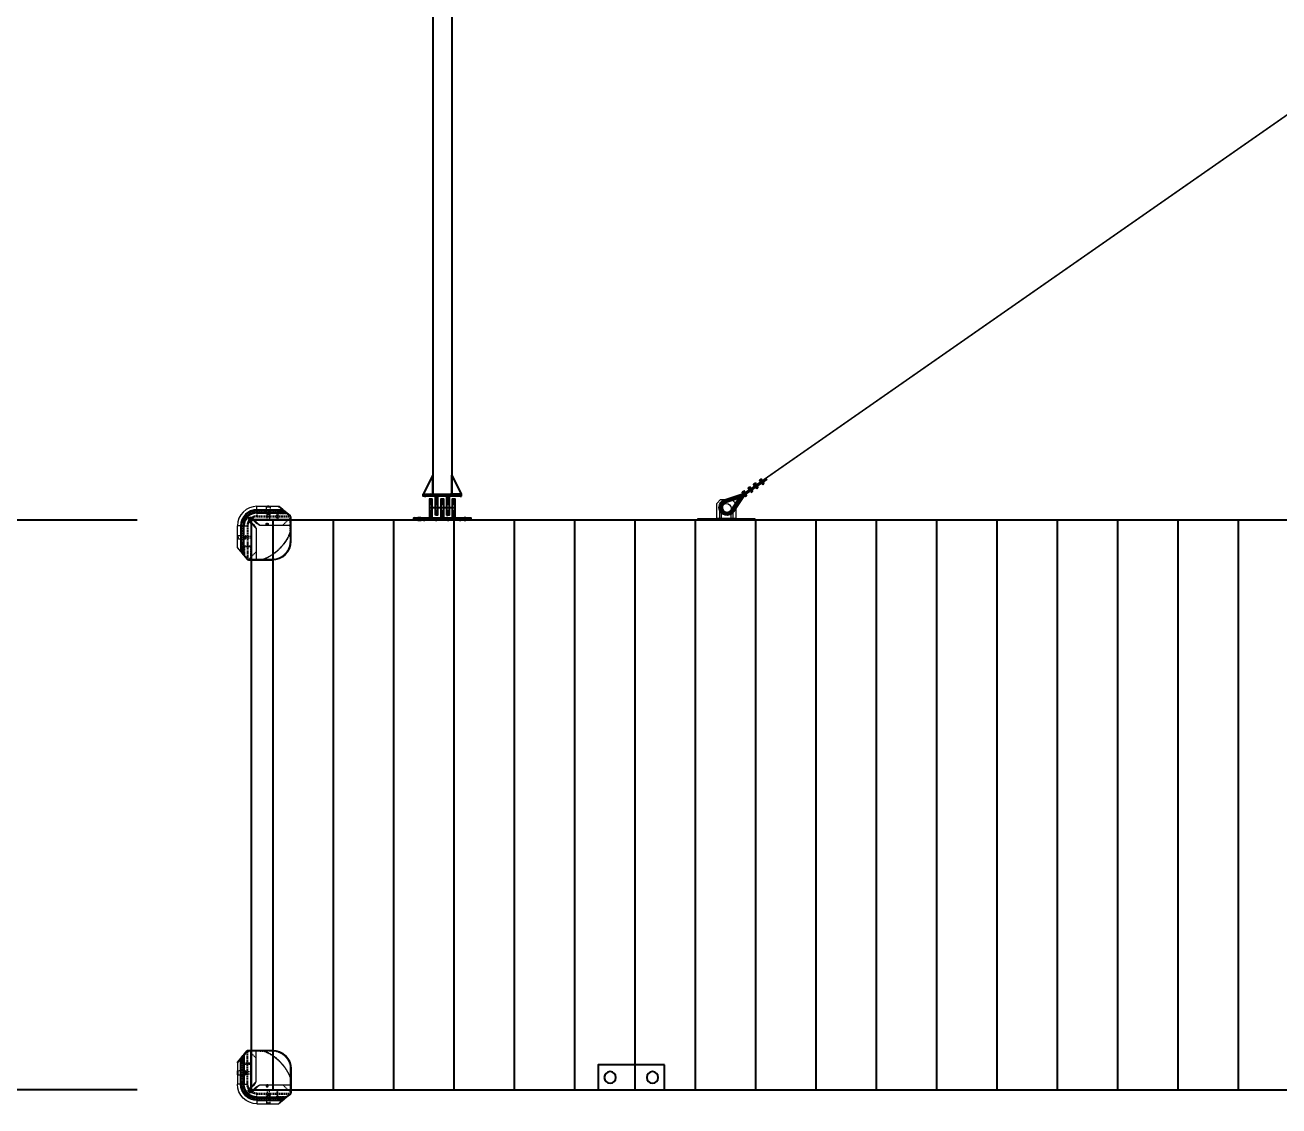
# Model space of a CAD drawing. Header units: millimetres. Extents: x 4 to 2106212, y -117026 to 198097.
# Drawn here: x 752254 to 758853, y 114038 to 119730 of the extents above; entities that cross this region are included whole.
import ezdxf

# ---------------------------------------------------------------- set-up
doc = ezdxf.new("R2010")
doc.units = ezdxf.units.MM
doc.linetypes.add('CENTER', pattern=[0.6, 0.375, -0.075, 0.075, -0.075])
doc.linetypes.add('HIDDEN', pattern=[9.525, 6.35, -3.175])
for name, color, linetype in [('0 @ 1', 7, 'Continuous'), ('5t系缆柱', 150, 'Continuous'), ('HR-dimension', 9, 'Continuous'), ('HR-pontoon', 161, 'Continuous'), ('护角', 30, 'Continuous'), ('浮桥', 13, 'Continuous'), ('粗实线', 7, 'Continuous')]:
    doc.layers.add(name, color=color, linetype=linetype)
doc.layers.add('扣板', color=7, linetype='Continuous', lineweight=9)
doc.styles.add('hztxt', font='ros1.shx', dxfattribs={"width": 0.8, "bigfont": 'hztxt.shx'})
doc.dimstyles.new('DIM-400', dxfattribs={"dimscale": 400, "dimtxt": 3, "dimasz": 1, "dimexe": 1.5, "dimexo": 1.5, "dimgap": 0.5, "dimtad": 1, "dimdec": 0, "dimzin": 0, "dimdsep": 46, "dimtxsty": 'hztxt', "dimblk": 'OBLIQUE', "dimcen": 0, "dimdle": 1.5, "dimclrd": 9, "dimclre": 9, "dimclrt": 6, "dimadec": 0, "dimazin": 0, "dimtfac": 1, "dimtdec": 0, "dimtix": 1, "dimtofl": 0, "dimtmove": 2, "dimatfit": 0, "dimfxl": 5, "dimtolj": 1, "dimtzin": 0, "dimarcsym": 0})
pattern_1 = [(225, (43212.285, 45564.743), (4.49012806, -4.49012806), []), (225, (43207.795, 45564.743), (4.49012806, -4.49012806), [7.9375, -1.5875, 0, -1.5875])]
pattern_2 = [(225, (-344287.005, -129412.7357), (4.49012806, -4.49012806), []), (225, (-344291.495, -129412.7357), (4.49012806, -4.49012806), [7.9375, -1.5875, 0, -1.5875])]

# ---------------------------------------------------------------- blocks, each defined once
blk = doc.blocks.new('_Oblique')
at = {"color": 0, "linetype": 'ByBlock', "lineweight": -2}
blk.add_line((-0.5, -0.5), (0.5, 0.5), dxfattribs=at)
blk = doc.blocks.new('*D27')
at = {"color": 9, "lineweight": -2, "transparency": 16777216}
for p, q in [((750724.6, 117722.6), (750724.6, 113522.6)), ((752844.1, 117122.6), (750124.6, 117122.6)), ((752844.1, 114122.6), (750124.6, 114122.6))]:
    blk.add_line(p, q, dxfattribs=at)
at = {"layer": 'Defpoints', "color": 0, "transparency": 16777216}
for p in [(753444.1, 117122.6), (750724.6, 114122.6), (753444.1, 114122.6)]:
    blk.add_point(p, dxfattribs=at)
at = {"color": 9, "lineweight": -2, "transparency": 16777216, "xscale": 400, "yscale": 400, "zscale": 400}
for p, rotation in [((750724.6, 117122.6), 90), ((750724.6, 114122.6), 270)]:
    blk.add_blockref('_Oblique', p, dxfattribs=dict(at, rotation=rotation))
at = {"color": 6, "transparency": 16777216, "insert": (749924.6, 115622.6), "char_height": 1200, "attachment_point": 5, "rotation": 90, "style": 'hztxt'}
blk.add_mtext('\\A1;3000', dxfattribs=at)
blk = doc.blocks.new('A$C140A6103')
at = {"color": 252}
blk.add_lwpolyline([(0.7, 0.7), (-0.7, -0.7)], dxfattribs=at)
blk.add_circle((0, 0), 1, dxfattribs=at)
blk.add_arc((30, 30), 42.4, 223.64949, 226.35051, dxfattribs=at)
at = {"layer": '护角', "linetype": 'HIDDEN', "lineweight": 0}
for p, q in [((-22.2, 202.3), (-45.1, 174.2)), ((-20.5, 203.7), (-35, 186)), ((-21.9, 202.4), (-22.2, 202.3)), ((-22.2, 30), (-22.2, 202.3)), ((-19.8, 208.7), (-17.5, 204.2)), ((-17.5, 30), (-17.5, 204.2)), ((-14.3, 210), (-14.3, 205)), ((-12.5, 205), (-14.3, 205)), ((-2.2, 207), (-13.5, 207)), ((-12.5, 210), (-12.5, 205)), ((65.2, 204.6), (-12.5, 205)), ((-12.5, 205), (25.2, 167.3)), ((-2.2, 140), (-2.2, 207)), ((0, 207), (-2.2, 207)), ((-2.2, 207), (0, 207)), ((-50.9, 169.5), (-73.1, 143.1)), ((-45.1, 174.2), (-50.9, 169.5)), ((-50.9, 30), (-50.9, 169.5)), ((-46.1, 169.6), (-47, 168.5)), ((-47, 140), (-47, 168.5)), ((-46.1, 140), (-47, 140)), ((-35, 186), (-46.1, 169.6)), ((-46.1, 169.6), (-35, 186)), ((-46.1, 140), (-46.1, 169.6)), ((-46.1, 140), (-35, 140)), ((-35, 140), (-46.1, 140)), ((-45.1, 30), (-45.1, 174.2)), ((-41.1, 135), (-42, 135)), ((-33.7, 135), (-41.1, 135)), ((-35, 140), (-35, 186)), ((-35, 140), (-2.2, 140)), ((-3, 135), (-33.7, 135)), ((0, 140), (-2.2, 140)), ((-2.2, 140), (0, 140)), ((-70.9, 80), (-71.1, 80.3)), ((-70.8, 80.1), (-70.9, 80)), ((-70.8, 100), (-31, 100)), ((-31, 80), (-70.8, 80)), ((-31, 100), (-31, 80)), ((-30, 99), (-30, 81)), ((-29, 95.5), (-29, 84.5)), ((-29, 95.5), (-1, 95.5)), ((-1, 84.5), (-29, 84.5)), ((-1, 95.5), (-1, 84.5)), ((19.1, 81.8), (18.8, 81.6)), ((19, 81.8), (18.8, 81.6)), ((19.8, 80.6), (18.8, 81.6)), ((19.3, 82), (19, 81.8)), ((19.1, 81.8), (19.3, 82)), ((19.1, 81.8), (20, 80.8)), ((19.3, 82), (20.2, 81)), ((19.7, 81.6), (19.4, 81.9)), ((19.9, 81.8), (19.6, 82.1)), ((19.7, 81.6), (19.9, 81.8)), ((19.8, 80.6), (20, 80.8)), ((20.2, 81), (20, 80.8)), ((20.2, 81), (23.8, 84.6)), ((20.4, 80.8), (20.2, 81)), ((21.3, 82.8), (20.3, 81.8)), ((20.5, 81.6), (20.3, 81.8)), ((20.4, 84.3), (20.5, 84.6)), ((20.4, 80.8), (24, 84.4)), ((20.6, 80.6), (20.4, 80.8)), ((20.5, 84.6), (20.6, 84.9)), ((21.5, 82.6), (20.5, 81.6)), ((20.6, 84.9), (21.2, 86.8)), ((20.9, 84.8), (20.6, 84.9)), ((24.2, 84.2), (20.6, 80.6)), ((20.8, 83.6), (21.3, 83.2)), ((21.5, 86.7), (20.9, 84.8)), ((21.1, 84.7), (20.9, 84.8)), ((21, 83.9), (21.5, 83.4)), ((21.8, 86.6), (21.1, 84.7)), ((21.1, 84.3), (21.9, 86.5)), ((21.1, 84.3), (21.4, 84.2)), ((21.5, 86.7), (21.2, 86.8)), ((21.5, 83.9), (21.3, 83.7)), ((21.5, 83.4), (21.3, 83.7)), ((21.3, 83.2), (21.5, 83.4)), ((21.5, 82.6), (21.3, 82.8)), ((21.4, 84.2), (22.2, 86.4)), ((21.4, 84.2), (21.7, 84.1)), ((21.8, 86.6), (21.5, 86.7)), ((21.7, 84.1), (21.5, 83.9)), ((21.7, 83.6), (21.5, 83.9)), ((21.7, 83.6), (21.5, 83.4)), ((22.4, 86.3), (21.7, 84.1)), ((21.7, 84.1), (21.9, 83.9)), ((21.9, 83.9), (21.7, 83.6)), ((21.8, 86.6), (22, 86.8)), ((21.9, 86.5), (21.8, 86.6)), ((21.9, 86.5), (22.1, 86.7)), ((21.9, 86.5), (22.2, 86.4)), ((21.9, 83.9), (23.2, 85.2)), ((21.9, 83.9), (22.2, 83.6)), ((22, 86.8), (22.2, 87)), ((22.1, 86.7), (22, 86.8)), ((22.1, 86.7), (22.3, 86.9)), ((22.2, 87), (22.3, 86.9)), ((22.2, 86.4), (22.4, 86.3)), ((23.5, 84.9), (22.2, 83.6)), ((22.2, 83.6), (22.4, 83.4)), ((23.7, 84.7), (22.4, 83.4)), ((23.2, 85.2), (23.5, 84.9)), ((23.5, 84.9), (23.7, 84.7)), ((23.9, 84.9), (23.7, 84.7)), ((23.8, 84.6), (23.7, 84.7)), ((24, 84.8), (23.8, 84.6)), ((24, 84.4), (23.8, 84.6)), ((24.1, 85.2), (23.9, 84.9)), ((24, 84.8), (23.9, 84.9)), ((24.2, 85), (24, 84.8)), ((24.2, 84.2), (24, 84.4)), ((24.1, 85.2), (24.2, 85)), ((-50.9, 30), (-45.1, 30)), ((-45.1, 30), (-22.2, 30)), ((-22.2, 30), (-17.5, 30)), ((140, -2.2), (140, 0)), ((140, -2.2), (140, 0)), ((167.3, 25.2), (205, -12.5)), ((205, -12.5), (204.6, 65.2)), ((207, -2.2), (207, 0)), ((207, 0), (207, -2.2)), ((30, -22.2), (30, -17.5)), ((30, -17.5), (204.2, -17.5)), ((30, -45.1), (30, -22.2)), ((30, -22.2), (202.3, -22.2)), ((30, -50.9), (30, -45.1)), ((30, -45.1), (174.2, -45.1)), ((30, -50.9), (169.5, -50.9)), ((100, -31), (80, -31)), ((80, -70.8), (80, -31)), ((81, -30), (99, -30)), ((84.5, -29), (84.5, -1)), ((84.5, -1), (95.5, -1)), ((95.5, -29), (84.5, -29)), ((95.5, -1), (95.5, -29)), ((100, -31), (100, -70.8)), ((135, -33.7), (135, -3)), ((135, -41.1), (135, -33.7)), ((135, -42), (135, -41.1)), ((207, -2.2), (140, -2.2)), ((140, -2.2), (140, -35)), ((140, -35), (140, -46.1)), ((140, -35), (186, -35)), ((140, -46.1), (140, -35)), ((140, -46.1), (140, -47)), ((140, -46.1), (169.6, -46.1)), ((168.5, -47), (140, -47)), ((143.1, -73.1), (169.5, -50.9)), ((169.6, -46.1), (168.5, -47)), ((169.5, -50.9), (174.2, -45.1)), ((169.6, -46.1), (186, -35)), ((186, -35), (169.6, -46.1)), ((174.2, -45.1), (202.3, -22.2)), ((186, -35), (203.7, -20.5)), ((202.3, -22.2), (202.4, -21.9)), ((204.2, -17.5), (208.7, -19.8)), ((205, -12.5), (210, -12.5)), ((205, -14.3), (205, -12.5)), ((205, -14.3), (210, -14.3)), ((207, -13.5), (207, -2.2))]:
    blk.add_line(p, q, dxfattribs=at)
at = {"layer": '护角', "linetype": 'Continuous', "lineweight": 15}
for p, q in [((-23.6, 205.6), (-38.9, 186.9)), ((-36.5, 185), (-21.3, 203.7)), ((-21.3, 203.7), (-23.6, 205.6)), ((-14.3, 207), (-14.3, 210)), ((-3, 210), (-14.3, 210)), ((-14.3, 207), (-3, 207)), ((-3, 207), (-3, 210)), ((26, 210), (-3, 210)), ((-3, 207), (-3, 15.4)), ((-3, 207), (0, 207)), ((0, 15.4), (0, 207)), ((0, 207), (26, 207)), ((26, 210), (26, 207)), ((110, 210), (26, 210)), ((26, 44.4), (26, 207)), ((26, 207), (110, 207)), ((110, 210), (110, 207)), ((-73.1, 143.1), (-55.9, 163.6)), ((-73.1, 30), (-73.1, 143.1)), ((-55.3, 166.7), (-72, 146.3)), ((-55.9, 163.6), (-52.8, 166.1)), ((-55.9, 30), (-55.9, 163.6)), ((-53.3, 169.2), (-55.3, 166.7)), ((-43.7, 181), (-53.3, 169.2)), ((-52.8, 166.1), (-43.2, 177.8)), ((-52.8, 30), (-52.8, 166.1)), ((-38.9, 186.9), (-43.7, 181)), ((-43.2, 177.8), (-40, 183.7)), ((-43.2, 30), (-43.2, 177.8)), ((-37, 183.7), (-40, 183.7)), ((-40, 183.7), (-40, 30)), ((-36.5, 185), (-38.9, 186.9)), ((-37, 30), (-37, 183.7)), ((-72.2, 79.6), (-71.9, 79)), ((207, 110), (207, 26)), ((210, 110), (207, 110)), ((210, 26), (210, 110)), ((-55.9, 30), (-73.1, 30)), ((-52.8, 30), (-55.9, 30)), ((-43.2, 30), (-52.8, 30)), ((-40, 30), (-43.2, 30)), ((-37, 30), (-40, 30)), ((-3, 15.4), (-12, 6.4)), ((-12, 6.4), (-9.9, 4.2)), ((-9.9, 4.2), (-0.9, 13.3)), ((-9.9, 4.2), (-7.8, 2.1)), ((-7.8, 2.1), (12.6, 22.5)), ((-3, 15.4), (-0.9, 13.3)), ((0, 15.4), (-3, 15.4)), ((-0.9, 13.3), (10.5, 24.6)), ((26, 44.4), (0, 15.4)), ((22.5, 12.6), (2.1, -7.8)), ((10.5, 24.6), (12.6, 22.5)), ((24.6, 10.5), (13.3, -0.9)), ((15.4, 0), (44.4, 26)), ((15.4, -3), (15.4, 0)), ((207, 0), (15.4, 0)), ((24.6, 10.5), (22.5, 12.6)), ((44.4, 26), (207, 26)), ((210, 26), (207, 26)), ((207, 26), (207, 0)), ((207, 0), (207, -3)), ((210, -3), (210, 26)), ((4.2, -9.9), (2.1, -7.8)), ((13.3, -0.9), (4.2, -9.9)), ((6.4, -12), (4.2, -9.9)), ((6.4, -12), (15.4, -3)), ((15.4, -3), (13.3, -0.9)), ((15.4, -3), (207, -3)), ((183.7, -37), (30, -37)), ((30, -37), (30, -40)), ((30, -40), (183.7, -40)), ((30, -40), (30, -43.2)), ((30, -43.2), (177.8, -43.2)), ((30, -43.2), (30, -52.8)), ((30, -52.8), (166.1, -52.8)), ((30, -52.8), (30, -55.9)), ((30, -55.9), (163.6, -55.9)), ((30, -55.9), (30, -73.1)), ((163.6, -55.9), (143.1, -73.1)), ((146.3, -72), (166.7, -55.3)), ((166.1, -52.8), (163.6, -55.9)), ((177.8, -43.2), (166.1, -52.8)), ((166.7, -55.3), (169.2, -53.3)), ((169.2, -53.3), (181, -43.7)), ((183.7, -40), (177.8, -43.2)), ((181, -43.7), (186.9, -38.9)), ((183.7, -37), (183.7, -40)), ((203.7, -21.3), (185, -36.5)), ((185, -36.5), (186.9, -38.9)), ((186.9, -38.9), (205.6, -23.6)), ((203.7, -21.3), (205.6, -23.6)), ((207, -3), (207, -14.3)), ((207, -3), (210, -3)), ((207, -14.3), (210, -14.3)), ((210, -14.3), (210, -3)), ((143.1, -73.1), (30, -73.1))]:
    blk.add_line(p, q, dxfattribs=at)
at = {"layer": '护角', "linetype": 'HIDDEN', "lineweight": 0, "flags": 128}
for points in [[(-23.7, 205.4), (-23.8, 205.2), (-23.9, 204.9), (-23.8, 204.6), (-23.6, 204.2), (-23.4, 203.7), (-23.1, 203.3), (-22.7, 202.8), (-22.2, 202.3)], [(-23.6, 205.6), (-23.7, 205.4), (-23.7, 205.1), (-23.6, 204.7), (-23.4, 204.4), (-23.2, 203.9), (-22.8, 203.4), (-22.4, 202.9), (-21.9, 202.4)], [(-46.7, 177.3), (-46.8, 177.1), (-46.8, 176.8), (-46.7, 176.5), (-46.6, 176.1), (-46.3, 175.6), (-46, 175.2), (-45.6, 174.7), (-45.1, 174.2)], [(-35, 140), (-34.9, 139), (-34.9, 138.1), (-34.7, 137.2), (-34.6, 136.5), (-34.4, 135.8), (-34.2, 135.4), (-33.9, 135.1), (-33.7, 135)], [(-35, 140), (-34.9, 139), (-34.9, 138.1), (-34.7, 137.2), (-34.6, 136.5), (-34.4, 135.8), (-34.2, 135.4), (-33.9, 135.1), (-33.7, 135)], [(135, -33.7), (135.1, -33.9), (135.4, -34.2), (135.8, -34.4), (136.5, -34.6), (137.2, -34.7), (138.1, -34.9), (139, -34.9), (140, -35)], [(135, -33.7), (135.1, -33.9), (135.4, -34.2), (135.8, -34.4), (136.5, -34.6), (137.2, -34.7), (138.1, -34.9), (139, -34.9), (140, -35)], [(174.2, -45.1), (174.7, -45.6), (175.2, -46), (175.6, -46.3), (176.1, -46.6), (176.5, -46.7), (176.8, -46.8), (177.1, -46.8), (177.3, -46.7)], [(202.3, -22.2), (202.8, -22.7), (203.3, -23.1), (203.7, -23.4), (204.2, -23.6), (204.6, -23.8), (204.9, -23.9), (205.2, -23.8), (205.4, -23.7)], [(202.4, -21.9), (202.9, -22.4), (203.4, -22.8), (203.9, -23.2), (204.4, -23.4), (204.7, -23.6), (205.1, -23.7), (205.4, -23.7), (205.6, -23.6)]]:
    blk.add_lwpolyline(points, dxfattribs=at)
at = {"layer": '护角', "linetype": 'HIDDEN', "lineweight": 0}
for radius in [5.45, 5.15, 4.85, 4.51, 4.21, 3.91]:
    blk.add_circle((21, 83.8), radius, dxfattribs=at)
at = {"layer": '护角', "linetype": 'Continuous', "lineweight": 15}
for centre, radius, start, end in [((-14.3, 198), 12, 90, 140.79345), ((-14.3, 198), 9, 90, 140.79345), ((-3, 207), 3, 0, 90), ((110, 110), 100, 0, 90), ((110, 110), 97, 0, 90), ((-68.1, 143.1), 5, 140.79345, 179.41517), ((-52.5, 164.6), 3.51, 142.87496, 197.33356), ((-50.7, 168), 2.82, 153.88427, 223.03824), ((-41.1, 179.8), 2.82, 153.88427, 223.03824), ((-35, 183.7), 5, 140.79345, 180), ((-35, 183.7), 2, 140.79345, 180), ((30, 30), 103.1, 180, 270), ((30, 30), 85.9, 180, 270), ((30, 30), 82.8, 180, 270), ((30, 30), 73.2, 180, 270), ((30, 30), 70, 180, 270), ((30, 30), 67, 180, 270), ((-2.8, -2.8), 13, 135, 315), ((-2.8, -2.8), 10, 135, 315), ((-2.8, -2.8), 7, 135, 315), ((-3, 15.4), 3, 315, 0), ((15.4, -3), 3, 90, 135), ((207, -3), 3, 0, 90), ((164.6, -52.5), 3.51, 252.66644, 307.12504), ((168, -50.7), 2.82, 226.96176, 296.11573), ((179.8, -41.1), 2.82, 226.96176, 296.11573), ((183.7, -35), 2, 270, 309.20655), ((183.7, -35), 5, 270, 309.20655), ((198, -14.3), 9, 309.20655, 0), ((198, -14.3), 12, 309.20655, 0), ((143.1, -68.1), 5, 271.21878, 309.20655)]:
    blk.add_arc(centre, radius, start, end, dxfattribs=at)
at = {"layer": '护角', "linetype": 'HIDDEN', "lineweight": 0}
for centre, radius, start, end in [((-25.1, 199.7), 6.12, 41.28206, 75.82511), ((-13.5, 198), 9, 90, 140.79345), ((-14.3, 198), 7, 90, 117.23878), ((-17, 207.7), 3.55, 348.63095, 40.39069), ((-5.7, 207.7), 3.55, 348.63095, 40.39069), ((84.9, 206), 19.7, 168.42088, 184.05926), ((178.6, 162.3), 121.1, 158.99209, 159.52145), ((-47.9, 206.7), 113.5, 359.50522, 1.67924), ((88.5, 206.6), 21.8, 357.39544, 8.84892), ((-50, 168.5), 3, 2.90885, 140.79345), ((-49.1, 169.6), 3, 0.21036, 140.54619), ((-47.8, 170.7), 3.28, 143.98184, 202.11928), ((-42, 140), 5, 180, 270), ((-41.1, 140), 5, 179.94824, 269.94815), ((-39.6, 181.9), 6.12, 41.28206, 75.82511), ((-3, 132), 3, 0, 90), ((-31, 99), 1, 0, 90), ((-31, 81), 1, 270, 0), ((-29, 96.5), 1, 180, 270), ((-29, 83.5), 1, 90, 180), ((-1, 96.5), 1, 270, 0), ((-1, 83.5), 1, 0, 90), ((19.3, 82), 0.6, 221.12771, 225), ((19.3, 82), 0.3, 221.12771, 225), ((20.1, 82), 0.6, 225, 315), ((20.2, 81), 0.6, 225, 315), ((20.1, 82), 0.3, 225, 315), ((20.2, 81), 0.3, 225, 315), ((20.6, 84.9), 0.6, 250.12496, 341.2356), ((20.6, 84.9), 0.3, 250.12496, 341.2356), ((21.7, 84.1), 0.6, 160.92801, 225), ((21.8, 86.6), 0.6, 45, 161.2356), ((21.1, 83), 0.3, 315, 45), ((21.7, 84.1), 0.3, 160.92801, 225), ((21.8, 86.6), 0.3, 45, 161.2356), ((21.9, 83.9), 0.6, 225, 315), ((21.1, 83), 0.6, 315, 45), ((21.9, 83.9), 0.3, 225, 315), ((21.9, 86.5), 0.3, 340.92801, 45), ((21.9, 86.5), 0.6, 340.92801, 45), ((23.7, 84.7), 0.6, 45, 135), ((23.7, 84.7), 0.3, 45, 135), ((23.8, 84.6), 0.3, 315, 45), ((23.8, 84.6), 0.6, 315, 45), ((206.6, 88.5), 21.8, 81.15108, 92.60456), ((30, 30), 80.9, 180, 270), ((30, 30), 75.1, 180, 270), ((30, 30), 52.2, 180, 270), ((30, 30), 47.5, 180, 270), ((83.5, -1), 1, 0, 90), ((96.5, -1), 1, 90, 180), ((132, -3), 3, 0, 90), ((206, 84.9), 19.7, 265.94074, 281.57912), ((162.3, 178.6), 121.1, 290.47855, 291.00791), ((206.7, -47.9), 113.5, 88.32076, 90.49478), ((81, -31), 1, 90, 180), ((83.5, -29), 1, 270, 0), ((96.5, -29), 1, 180, 270), ((99, -31), 1, 0, 90), ((140, -41.1), 5, 180.05185, 270.05176), ((140, -42), 5, 180, 270), ((168.5, -50), 3, 309.20655, 87.20531), ((170.7, -47.8), 3.28, 247.88072, 306.01816), ((169.6, -49.1), 3, 309.45381, 89.78964), ((181.9, -39.6), 6.12, 14.17489, 48.71794), ((198, -13.5), 9, 309.20655, 0), ((199.7, -25.1), 6.12, 14.17489, 48.71794), ((198, -14.3), 7, 332.76122, 0), ((207.7, -5.7), 3.55, 49.60931, 101.36905), ((207.7, -17), 3.55, 49.60931, 101.36905)]:
    blk.add_arc(centre, radius, start, end, dxfattribs=at)
at = {"layer": '护角', "linetype": 'HIDDEN', "lineweight": 0, "extrusion": (0, 0, -1)}
for centre, major_axis, start_param, end_param in [((-3, 140), (0, 5), 1.570796, 3.141593), ((-3, 140), (0, 5), 1.570796, 3.141593), ((140, -3), (-5, 0), 0, 1.570796), ((140, -3), (-5, 0), 0, 1.570796)]:
    blk.add_ellipse(centre, major_axis=major_axis, ratio=0.155291, start_param=start_param, end_param=end_param, dxfattribs=at)
at = {"layer": '护角', "linetype": 'HIDDEN', "lineweight": 0}
for points, knots in [([(-17.5, 204.2), (-18.3, 204), (-19.1, 203.8), (-20.2, 203.3), (-20.6, 203.2), (-21.3, 202.8), (-21.6, 202.6), (-21.9, 202.4)], [0, 0, 0, 0, 0.5, 0.5, 0.75, 0.75, 1, 1, 1, 1]), ([(204.6, 65.2), (203.1, 69.2), (201.5, 73.1), (198, 80.8), (196.1, 84.6), (190.3, 95.7), (185.9, 102.9), (178.9, 113.4), (176.5, 116.9), (172.7, 122), (171.4, 123.7), (168.8, 127), (167.5, 128.7), (160.7, 136.8), (155.1, 143.1), (143.2, 155), (136.9, 160.6), (127.2, 168.7), (123.9, 171.3), (118.8, 175.1), (117.1, 176.3), (113.6, 178.8), (111.9, 180), (103.1, 185.9), (95.8, 190.2), (84.6, 196.1), (80.8, 198), (73.1, 201.5), (69.2, 203.1), (65.2, 204.6)], [0, 0, 0, 0, 0.0625, 0.0625, 0.125, 0.125, 0.25, 0.25, 0.3125, 0.3125, 0.34375, 0.34375, 0.375, 0.375, 0.5, 0.5, 0.625, 0.625, 0.6875, 0.6875, 0.71875, 0.71875, 0.75, 0.75, 0.875, 0.875, 0.9375, 0.9375, 1, 1, 1, 1]), ([(65.6, 205.7), (69.6, 204.2), (73.6, 202.6), (81.3, 199.1), (85.1, 197.2), (96.4, 191.3), (103.7, 187), (112.6, 181), (114.4, 179.8), (117.9, 177.4), (119.6, 176.1), (124.7, 172.3), (128, 169.7), (137.8, 161.7), (144.1, 156), (156.1, 144), (161.8, 137.7), (168.5, 129.5), (169.9, 127.8), (172.5, 124.5), (173.8, 122.8), (177.6, 117.6), (180, 114.2), (187, 103.6), (191.4, 96.3), (197.2, 85.1), (199.1, 81.3), (202.6, 73.6), (204.2, 69.6), (205.7, 65.6)], [0, 0, 0, 0, 0.0625, 0.0625, 0.125, 0.125, 0.25, 0.25, 0.28125, 0.28125, 0.3125, 0.3125, 0.375, 0.375, 0.5, 0.5, 0.625, 0.625, 0.65625, 0.65625, 0.6875, 0.6875, 0.75, 0.75, 0.875, 0.875, 0.9375, 0.9375, 1, 1, 1, 1]), ([(110.2, 205.7), (102.8, 205.7), (95.4, 205.7), (80.5, 205.7), (73.1, 205.7), (65.6, 205.7)], [0, 0, 0, 0, 0.5, 0.5, 1, 1, 1, 1]), ([(205.7, 110.2), (205.6, 113.4), (205.5, 116.5), (204.9, 122.7), (204.4, 125.8), (203.5, 130.5), (203.1, 132), (202.4, 135), (201.9, 136.5), (200.6, 141), (199.5, 143.9), (197.1, 149.7), (195.8, 152.5), (193.6, 156.6), (192.8, 158), (191.2, 160.7), (190.4, 162), (187.7, 165.9), (185.9, 168.4), (181.9, 173.2), (179.8, 175.5), (175.4, 179.9), (173.1, 182), (170.1, 184.5), (169.5, 185), (168.2, 185.9), (167.6, 186.4), (165.7, 187.8), (164.4, 188.7), (160.6, 191.3), (157.9, 192.9), (152.4, 195.8), (149.6, 197.2), (145.3, 199), (143.8, 199.5), (141.6, 200.3), (140.9, 200.6), (139.4, 201.1), (138.6, 201.3), (134.9, 202.4), (131.9, 203.2), (125.8, 204.4), (122.7, 204.9), (116.5, 205.5), (113.4, 205.6), (110.2, 205.7)], [0, 0, 0, 0, 0.0625, 0.0625, 0.125, 0.125, 0.15625, 0.15625, 0.1875, 0.1875, 0.25, 0.25, 0.3125, 0.3125, 0.34375, 0.34375, 0.375, 0.375, 0.4375, 0.4375, 0.5, 0.5, 0.5625, 0.5625, 0.578125, 0.578125, 0.59375, 0.59375, 0.625, 0.625, 0.6875, 0.6875, 0.75, 0.75, 0.78125, 0.78125, 0.796875, 0.796875, 0.8125, 0.8125, 0.875, 0.875, 0.9375, 0.9375, 1, 1, 1, 1]), ([(-70.8, 99.9), (-70.8, 99.9), (-70.6, 100), (-70.2, 99.2), (-69.6, 97.3), (-69.2, 94.5), (-69, 91.3), (-69, 87.9), (-69.3, 84.7), (-69.8, 82.1), (-70.3, 80.4), (-70.6, 80.2), (-70.8, 80.1)], [0, 0, 0, 0, 0.033437, 0.143125, 0.251235, 0.357374, 0.462741, 0.569231, 0.677792, 0.787655, 0.897334, 1, 1, 1, 1]), ([(18.8, 81.6), (18.7, 81.8), (18.5, 81.9), (18.3, 82.3), (18.2, 82.5), (18.1, 82.8), (18.1, 82.9), (18.1, 83.1), (18.1, 83.2), (18.1, 83.5), (18.2, 83.6), (18.2, 83.8), (18.3, 83.9), (18.5, 84.1), (18.6, 84.3), (18.9, 84.6), (19.1, 84.7), (19.4, 84.9), (19.5, 84.9), (19.7, 85), (19.8, 85), (20, 85), (20.1, 85), (20.4, 85), (20.5, 84.9), (20.6, 84.9)], [0, 0, 0, 0, 0.125, 0.125, 0.25, 0.25, 0.3125, 0.3125, 0.375, 0.375, 0.4375, 0.4375, 0.5, 0.5, 0.625, 0.625, 0.75, 0.75, 0.8125, 0.8125, 0.875, 0.875, 0.9375, 0.9375, 1, 1, 1, 1]), ([(20.5, 84.6), (20.4, 84.6), (20.3, 84.7), (20.1, 84.7), (20, 84.7), (19.7, 84.7), (19.6, 84.6), (19.2, 84.5), (19.1, 84.3), (18.8, 84.1), (18.7, 83.9), (18.5, 83.6), (18.4, 83.5), (18.4, 83.2), (18.4, 83.1), (18.4, 82.9), (18.4, 82.8), (18.5, 82.5), (18.6, 82.4), (18.8, 82.1), (18.9, 81.9), (19, 81.8)], [0, 0, 0, 0, 0.0625, 0.0625, 0.125, 0.125, 0.25, 0.25, 0.375, 0.375, 0.5, 0.5, 0.625, 0.625, 0.6875, 0.6875, 0.75, 0.75, 0.875, 0.875, 1, 1, 1, 1]), ([(20.4, 84.3), (20.3, 84.4), (20.2, 84.4), (20.1, 84.4), (20, 84.4), (19.8, 84.4), (19.8, 84.4), (19.6, 84.3), (19.6, 84.3), (19.4, 84.2), (19.2, 84.1), (19, 83.9), (18.9, 83.8), (18.8, 83.5), (18.7, 83.3), (18.7, 83.1), (18.7, 83), (18.7, 82.9), (18.7, 82.8), (18.8, 82.6), (18.9, 82.5), (19.1, 82.2), (19.2, 82.1), (19.3, 82)], [0, 0, 0, 0, 0.0625, 0.0625, 0.125, 0.125, 0.1875, 0.1875, 0.25, 0.25, 0.375, 0.375, 0.5, 0.5, 0.625, 0.625, 0.6875, 0.6875, 0.75, 0.75, 0.875, 0.875, 1, 1, 1, 1]), ([(19.4, 81.9), (19.3, 82), (19.2, 82.2), (19, 82.5), (18.9, 82.6), (18.8, 83), (18.8, 83.2), (18.9, 83.4), (19, 83.5), (19.1, 83.7), (19.1, 83.7), (19.2, 83.9), (19.3, 83.9), (19.4, 84), (19.5, 84.1), (19.7, 84.2), (19.9, 84.3), (20.2, 84.3), (20.3, 84.3), (20.4, 84.2), (20.5, 84.2), (20.8, 84.1), (20.9, 84), (21, 83.9)], [0, 0, 0, 0, 0.125, 0.125, 0.25, 0.25, 0.375, 0.375, 0.4375, 0.4375, 0.5, 0.5, 0.5625, 0.5625, 0.625, 0.625, 0.75, 0.75, 0.8125, 0.8125, 0.875, 0.875, 1, 1, 1, 1]), ([(20.8, 83.6), (20.7, 83.8), (20.4, 84), (19.8, 84), (19.4, 83.6), (19.1, 83.2), (19.2, 82.6), (19.5, 82.3), (19.6, 82.1)], [0, 0, 0, 0, 0.584766, 1.113025, 1.62346, 2.135622, 2.635187, 3.297107, 3.297107, 3.297107, 3.297107]), ([(19.6, 82.1), (19.6, 82.1), (19.6, 82.1), (19.5, 82), (19.4, 82), (19.4, 81.9)], [0, 0, 0, 0, 0.5, 0.5, 1, 1, 1, 1]), ([(20.8, 83.6), (20.8, 83.6), (20.9, 83.7), (20.9, 83.7), (21, 83.8), (21, 83.9)], [0, 0, 0, 0, 0.5, 0.5, 1, 1, 1, 1]), ([(205.7, 65.6), (205.7, 73.1), (205.7, 80.5), (205.7, 95.4), (205.7, 102.8), (205.7, 110.2)], [0, 0, 0, 0, 0.5, 0.5, 1, 1, 1, 1]), ([(202.4, -21.9), (202.6, -21.6), (202.8, -21.3), (203.2, -20.6), (203.3, -20.2), (203.8, -19.1), (204, -18.3), (204.2, -17.5)], [0, 0, 0, 0, 0.25, 0.25, 0.5, 0.5, 1, 1, 1, 1]), ([(80.1, -70.8), (80.1, -70.8), (80, -70.6), (80.6, -70.3), (81.9, -69.8), (84.4, -69.3), (87.5, -69), (90.8, -69), (94.2, -69.2), (97, -69.6), (99.1, -70.1), (99.9, -70.6), (100, -70.8), (100, -70.9)], [0, 0, 0, 0, 0.029096, 0.100499, 0.208078, 0.313667, 0.4179, 0.522575, 0.629146, 0.737451, 0.846096, 0.953928, 1, 1, 1, 1])]:
    blk.add_open_spline(points, degree=3, knots=knots, dxfattribs=at)
at = {"layer": '护角', "linetype": 'Continuous', "lineweight": 15}
for points, knots in [([(-72.3, 100.1), (-72.3, 100), (-72.5, 99.6), (-72.7, 97.8), (-72.8, 94.8), (-72.9, 91.1), (-72.9, 87.4), (-72.8, 83.9), (-72.6, 81.2), (-72.4, 79.8), (-72.2, 79.6), (-72.2, 79.6)], [0, 0, 0, 0, 0.0291215, 0.1682644, 0.30651, 0.444267, 0.5819582, 0.7197998, 0.8579004, 0.9963449, 1, 1, 1, 1]), ([(-71.4, 100.4), (-71.5, 100.6), (-71.7, 101.1), (-72, 101), (-72.2, 100.4), (-72.3, 100.1)], [0, 0, 0, 0, 0.282819, 0.61138, 1, 1, 1, 1]), ([(-71.1, 80.3), (-71.2, 80.4), (-71.4, 80.6), (-71.6, 82), (-71.8, 84.5), (-71.9, 87.6), (-71.9, 91), (-71.8, 94.3), (-71.7, 97.2), (-71.4, 99.1), (-71.1, 100), (-70.9, 99.9), (-70.8, 99.9)], [0, 0, 0, 0, 0.0428748, 0.1572186, 0.2714708, 0.3857156, 0.499944, 0.6141782, 0.7286369, 0.8436234, 0.9586578, 1, 1, 1, 1]), ([(-71.9, 79), (-71.8, 79), (-71.7, 79), (-71.5, 79.1), (-71.3, 79.8), (-71.2, 79.9)], [0, 0, 0, 0, 0.053701, 0.903462, 1, 1, 1, 1]), ([(-71.2, 79.9), (-71.1, 80.3), (-70.7, 81.4), (-70.3, 84.2), (-70, 87.7), (-69.9, 91.4), (-70.2, 95), (-70.6, 97.9), (-71, 99.8), (-71.3, 100.2), (-71.4, 100.4)], [0, 0, 0, 0, 0.123491, 0.262691, 0.400101, 0.534841, 0.66819, 0.802628, 0.939755, 1, 1, 1, 1]), ([(-71.3, 100), (-71.3, 100.1), (-71.4, 100.2), (-71.3, 100.2), (-71.3, 100.2)], [0, 0, 0, 0, 0.702971, 1, 1, 1, 1]), ([(-71.4, 79.8), (-71.3, 79.8), (-71.3, 79.8), (-71.2, 80), (-71.2, 80.1), (-71.2, 80.2)], [0, 0, 0, 0, 0.396325, 0.970782, 1, 1, 1, 1]), ([(10.5, 24.6), (11.2, 25.3), (11.9, 26.1), (13.3, 27.6), (13.9, 28.4), (15.9, 30.8), (17.2, 32.5), (19.8, 35.8), (21, 37.5), (22.9, 40.1), (23.5, 41), (24.4, 42.2), (24.8, 42.7), (25.4, 43.5), (25.7, 44), (26, 44.4)], [0, 0, 0, 0, 0.125, 0.125, 0.25, 0.25, 0.5, 0.5, 0.75, 0.75, 0.875, 0.875, 0.9375, 0.9375, 1, 1, 1, 1]), ([(12.6, 22.5), (13.3, 23.2), (14.1, 24.1), (15.4, 25.7), (16, 26.6), (17.9, 29.2), (19, 31), (21.1, 34.8), (22.1, 36.7), (23.6, 39.6), (24.1, 40.5), (24.8, 42), (25.2, 42.7), (25.5, 43.4), (25.8, 43.9), (25.9, 44.1), (26, 44.4)], [0, 0, 0, 0, 0.125, 0.125, 0.25, 0.25, 0.5, 0.5, 0.75, 0.75, 0.875, 0.875, 0.9375, 0.96875, 0.96875, 1, 1, 1, 1]), ([(22.5, 12.6), (23.2, 13.3), (24.1, 14.1), (25.7, 15.4), (26.6, 16), (29.2, 17.9), (31, 19), (34.8, 21.1), (36.7, 22.1), (39.6, 23.6), (40.5, 24.1), (42, 24.8), (42.7, 25.2), (43.4, 25.5), (43.9, 25.8), (44.1, 25.9), (44.4, 26)], [0, 0, 0, 0, 0.125, 0.125, 0.25, 0.25, 0.5, 0.5, 0.75, 0.75, 0.875, 0.875, 0.9375, 0.96875, 0.96875, 1, 1, 1, 1]), ([(24.6, 10.5), (25.3, 11.2), (26.1, 11.9), (27.6, 13.3), (28.4, 13.9), (30.8, 15.9), (32.5, 17.2), (35.8, 19.8), (37.5, 21), (40.1, 22.9), (41, 23.5), (42.2, 24.4), (42.7, 24.8), (43.5, 25.4), (44, 25.7), (44.4, 26)], [0, 0, 0, 0, 0.125, 0.125, 0.25, 0.25, 0.5, 0.5, 0.75, 0.75, 0.875, 0.875, 0.9375, 0.9375, 1, 1, 1, 1]), ([(79.8, -71.3), (79.7, -71.3), (79.2, -71.4), (78.9, -71.8), (79.2, -72), (79.3, -72.2)], [0, 0, 0, 0, 0.087697, 0.4518, 1, 1, 1, 1]), ([(79.3, -72.2), (79.7, -72.3), (80.6, -72.5), (83.2, -72.7), (86.5, -72.8), (90.2, -72.9), (94, -72.8), (97.1, -72.7), (99.2, -72.6), (99.7, -72.4), (99.9, -72.3)], [0, 0, 0, 0, 0.1381281, 0.2751236, 0.4112387, 0.5470574, 0.6829065, 0.8189532, 0.9552806, 1, 1, 1, 1]), ([(100.4, -71.4), (100.2, -71.3), (99.7, -71), (97.7, -70.5), (94.6, -70.1), (90.9, -69.9), (87.2, -70), (83.8, -70.3), (81.2, -70.8), (80.3, -71.1), (79.8, -71.3)], [0, 0, 0, 0, 0.072227, 0.210773, 0.348693, 0.4843, 0.617475, 0.750147, 0.884686, 1, 1, 1, 1]), ([(80.1, -71.2), (80, -71.2), (79.8, -71.3), (79.8, -71.3), (79.8, -71.4)], [0, 0, 0, 0, 0.55929, 1, 1, 1, 1]), ([(100, -70.9), (100, -70.9), (99.8, -71.2), (98.7, -71.5), (96.5, -71.7), (93.6, -71.8), (90.2, -71.9), (86.8, -71.8), (83.8, -71.7), (81.5, -71.5), (80.1, -71.2), (80.1, -70.9), (80.1, -70.8)], [0, 0, 0, 0, 0.061735, 0.169166, 0.276203, 0.383335, 0.490458, 0.597566, 0.704777, 0.812477, 0.920905, 1, 1, 1, 1]), ([(99.9, -72.3), (100.2, -72.3), (100.9, -72.1), (101, -71.9), (101, -71.9)], [0, 0, 0, 0, 0.539072, 1, 1, 1, 1]), ([(100.2, -71.3), (100.2, -71.3), (100.2, -71.4), (100.1, -71.3), (100.1, -71.3)], [0, 0, 0, 0, 0.361174, 1, 1, 1, 1]), ([(101, -71.9), (101, -71.8), (101, -71.6), (100.6, -71.5), (100.4, -71.4)], [0, 0, 0, 0, 0.473442, 1, 1, 1, 1])]:
    blk.add_open_spline(points, degree=3, knots=knots, dxfattribs=at)
blk = doc.blocks.new('5t')
at = {"layer": '5t系缆柱', "color": 6}
blk.add_lwpolyline([(-200, 0), (200, 0), (200, -150), (-200, -150)], close=True, dxfattribs=at)
for centre in [(-127.5, -75), (127.5, -75)]:
    blk.add_circle(centre, 34.7, dxfattribs=at)
blk = doc.blocks.new('*D40')
at = {"color": 9, "lineweight": -2, "transparency": 16777216}
for p, q in [((753444.1, 113522.6), (753444.1, 110803.5)), ((823519.1, 113522.6), (823519.1, 110803.5)), ((824119.1, 111403.5), (752844.1, 111403.5))]:
    blk.add_line(p, q, dxfattribs=at)
at = {"layer": 'Defpoints', "color": 0, "transparency": 16777216}
for p in [(753444.1, 114122.6), (823519.1, 114122.6), (753444.1, 111403.5)]:
    blk.add_point(p, dxfattribs=at)
at = {"color": 9, "lineweight": -2, "transparency": 16777216, "xscale": 400, "yscale": 400, "zscale": 400, "rotation": 180}
blk.add_blockref('_Oblique', (753444.1, 111403.5), dxfattribs=at)
at = {"color": 9, "lineweight": -2, "transparency": 16777216, "xscale": 400, "yscale": 400, "zscale": 400}
blk.add_blockref('_Oblique', (823519.1, 111403.5), dxfattribs=at)
at = {"color": 6, "transparency": 16777216, "insert": (788481.6, 112203.5), "char_height": 1200, "attachment_point": 5, "style": 'hztxt'}
blk.add_mtext('\\A1;70075', dxfattribs=at)
blk = doc.blocks.new('支座')
at = {"layer": '扣板', "color": 7}
blk.add_line((13511.5, 4747, 0), (13511.5, 5047, 0), dxfattribs=at)
at = {"layer": '扣板', "color": 7, "elevation": 0}
for points in [[(13511.5, 4747), (13511.5, 5047), (13519.5, 5047), (13519.5, 4747)], [(13599.5, 4947), (13619.5, 4927), (13619.5, 4867), (13599.5, 4847), (13519.5, 4847), (13519.5, 4947)], [(13559.5, 4932), (13519.5, 4932), (13519.5, 4922), (13559.5, 4922)], [(13559.5, 4862), (13519.5, 4862), (13519.5, 4872), (13559.5, 4872)]]:
    blk.add_lwpolyline(points, close=True, dxfattribs=at)
at = {"layer": '扣板', "color": 7}
blk.add_circle((13574.5, 4897, 0), 25, dxfattribs=at)
blk = doc.blocks.new('*U1983')
at = {"layer": '0 @ 1', "rotation": 90}
blk.add_blockref('支座', (4897, -13565.5, 0), dxfattribs=at)
blk = doc.blocks.new('*U1984')
at = {"layer": 'Defpoints', "color": 0, "linetype": 'ByBlock', "lineweight": -2, "transparency": 16777216}
blk.add_blockref('*U1983', (0, 0), dxfattribs=at)
blk = doc.blocks.new('*U10')
at = {"color": 7, "linetype": 'Continuous', "lineweight": 15}
for p, q in [((-8.6, 9.4), (-10.4, 8.4)), ((-10.4, 8.4), (-10.4, 1)), ((-10.4, 1), (-8.6, 0)), ((-8.6, 9.4), (8.6, 9.4)), ((-8.6, 0), (8.6, 0)), ((-5.2, 8.4), (-5.2, 1)), ((5.2, 8.4), (5.2, 1)), ((10.4, 8.4), (8.6, 9.4)), ((8.6, 0), (10.4, 1)), ((10.4, 8.4), (10.4, 1))]:
    blk.add_line(p, q, dxfattribs=at)
for centre, start, end in [((0, -8), 72.42328, 107.57672), ((0, 17.5), 252.42328, 287.57672)]:
    blk.add_arc(centre, 17.2, start, end, dxfattribs=at)
for points, knots in [([(-10.4, 8.4), (-9.9, 8.6), (-9.3, 9), (-8.3, 9.2), (-7.4, 9.2), (-6.4, 9), (-5.6, 8.6), (-5.2, 8.4)], [0, 0, 0, 0, 0.264534, 0.399289, 0.53507, 0.765405, 1, 1, 1, 1]), ([(-5.2, 1), (-5.6, 0.8), (-6.3, 0.5), (-7.3, 0.3), (-8.1, 0.2), (-9.2, 0.4), (-10, 0.8), (-10.4, 1)], [0, 0, 0, 0, 0.264534, 0.399289, 0.53507, 0.765405, 1, 1, 1, 1]), ([(5.2, 8.4), (5.6, 8.6), (6.3, 9), (7.3, 9.2), (8.1, 9.2), (9.2, 9), (10, 8.6), (10.4, 8.4)], [0, 0, 0, 0, 0.264536, 0.399814, 0.535067, 0.765403, 1, 1, 1, 1]), ([(10.4, 1), (9.9, 0.8), (9.3, 0.5), (8.3, 0.3), (7.4, 0.2), (6.4, 0.4), (5.6, 0.8), (5.2, 1)], [0, 0, 0, 0, 0.264536, 0.399814, 0.535067, 0.765403, 1, 1, 1, 1])]:
    blk.add_open_spline(points, degree=3, knots=knots, dxfattribs=at)
blk = doc.blocks.new('A$C72EA2C7E')
blk.add_line((-7.6, -5.6), (7.6, -5.6))
at = {"color": 7, "linetype": 'Continuous', "lineweight": 15}
for p, q in [((-4.6, -40.5), (-4.6, -5.6)), ((-3.8, -41.3), (-4.6, -40.5)), ((5.4, -40.5), (-4.6, -40.5)), ((-3.8, -41.3), (4.6, -41.3)), ((5.4, -40.5), (4.6, -41.3)), ((5.4, -5.6), (5.4, -40.5))]:
    blk.add_line(p, q, dxfattribs=at)
at = {"color": 7, "linetype": 'Continuous', "lineweight": 0}
for p, q in [((-3.8, -41.3), (-3.8, -5.6)), ((4.6, -41.3), (4.6, -5.6))]:
    blk.add_line(p, q, dxfattribs=at)
blk.add_arc((0, -8), 8, 17.48617, 162.51383)
at = {"extrusion": (0, 0, -1), "xscale": 0.9999974999999999, "yscale": 0.9999974999999999, "zscale": -0.9999974999999999}
blk.add_blockref('*U10', (-0.4, -39.1), dxfattribs=at)
blk = doc.blocks.new('*U1965')
h = blk.add_hatch(color=1)
h.dxf.hatch_style = 1
h.paths.add_polyline_path([(-3373, -2203.7), (-3429, -2282.9, -1.406258), (-3472.6, -2218.2), (-3381.7, -2191.4)])
h.paths.add_polyline_path([(-3405.2, -2210), (-3406.1, -2206.6), (-3470.6, -2225.6, 1.406258), (-3435.2, -2278.3), (-3395.3, -2221.8), (-3387.9, -2204.9)], flags=16)
h = blk.add_hatch()
h.set_pattern_fill('ANSI38', color=253, scale=0.7, angle=-4.18783)
h.set_pattern_definition([(40.81217054, (-573818.8873, 176698.6793), (-1.452584633, 1.682112997), []), (130.81217054, (-573818.8873, 176698.6793), (-4.5872822625, 1.911641361), [5.55625, -3.33375])])
h.paths.add_polyline_path([(-3400.9, -2218.1), (-3395.3, -2221.8), (-3434.1, -2276.7, -1.452111), (-3470.6, -2225.6), (-3406.1, -2206.6), (-3405.2, -2210), (-3404.4, -2213.1), (-3468.9, -2232.1, 1.452111), (-3439.7, -2273)])
at = {"color": 1, "const_width": 8.4}
for points in [[(3380.2, 2205.6), (-3393.4, -2203)], [(-3388.2, -2209.1), (-3246.3, -2117.3)]]:
    blk.add_lwpolyline(points, dxfattribs=at)
at = {"color": 1}
for points in [[(-3373, -2203.7), (-3427.7, -2281, -1.447528), (-3472.6, -2218.2), (-3381.7, -2191.4)], [(-3405.2, -2210), (-3388.9, -2205.2), (-3388.4, -2206), (-3398.2, -2219.9), (-3395.3, -2221.8), (-3434.1, -2276.7, -1.452111), (-3470.6, -2225.6), (-3406.1, -2206.6)]]:
    blk.add_lwpolyline(points, format="xyb", close=True, dxfattribs=at)
for points in [[(-3375.7, -2200.2), (-3431.2, -2278.7, -1.449849), (-3471.5, -2222.2), (-3384.5, -2196.6)], [(-3395.3, -2221.8), (-3434.1, -2276.7, -1.452111), (-3470.6, -2225.6), (-3406.1, -2206.6)], [(-3395.3, -2221.8), (-3434.1, -2276.7, -1.452111), (-3470.6, -2225.6), (-3406.1, -2206.6)]]:
    blk.add_lwpolyline(points, format="xyb")
blk.add_lwpolyline([(-3404.4, -2213.1), (-3468.9, -2232.1, 1.452111), (-3439.7, -2273), (-3400.9, -2218.1), (-3395.3, -2221.8), (-3434.1, -2276.7, -1.452111), (-3470.6, -2225.6), (-3406.1, -2206.6)], format="xyb", close=True)
at = {"color": 252}
blk.add_lwpolyline([(-3404.4, -2213.1), (-3468.9, -2232.1, 1.452111), (-3439.7, -2273), (-3400.9, -2218.1), (-3395.3, -2221.8), (-3434.1, -2276.7, -1.452111), (-3470.6, -2225.6), (-3406.1, -2206.6)], format="xyb", close=True, dxfattribs=at)
at = {"xscale": 0.6999999999999998, "yscale": 0.6999999999999998, "zscale": 0.6999999999999998, "rotation": 213.1298866380289}
for p in [(-3360, -2201.3), (-3328.8, -2181), (-3298.6, -2161.2), (-3267.3, -2140.8)]:
    blk.add_blockref('A$C72EA2C7E', p, dxfattribs=at)
blk = doc.blocks.new('*U1966')
at = {"color": 0, "linetype": 'ByBlock', "lineweight": -2, "transparency": 16777216}
blk.add_blockref('*U1965', (0, 0), dxfattribs=at)
blk = doc.blocks.new('*U1995')
h = blk.add_hatch()
h.set_pattern_fill('ANSI35', color=4, angle=180)
h.set_pattern_definition(pattern_1)
h.paths.add_polyline_path([(24, -89), (36, -89), (36, -67), (24, -67)])
h.paths.add_polyline_path([(24, -31), (36, -31), (36, 11), (24, 11)])
h.paths.add_polyline_path([(-100, 11), (100, 11), (100, 21), (-100, 21)])
h.paths.add_polyline_path([(-36, -31), (-24, -31), (-24, 11), (-36, 11)])
h.paths.add_polyline_path([(-36, -89), (-24, -89), (-24, -67), (-36, -67)])
h = blk.add_hatch()
h.set_pattern_fill('ANSI35', color=4, angle=180)
h.set_pattern_definition(pattern_2)
h.paths.add_polyline_path([(-129, -116), (-150, -116), (-150, -104), (-129, -104)])
h.paths.add_polyline_path([(110.9, -116), (-110.9, -116), (-110.9, -104), (110.9, -104)])
h.paths.add_polyline_path([(150, -116), (129, -116), (129, -104), (150, -104)])
h.paths.add_polyline_path([(66, -104), (54, -104), (54, -67), (66, -67)])
h.paths.add_polyline_path([(66, -31), (54, -31), (54, -4), (66, -4)])
h.paths.add_polyline_path([(6, -31), (-6, -31), (-6, -4), (6, -4)])
h.paths.add_polyline_path([(6, -104), (-6, -104), (-6, -67), (6, -67)])
h.paths.add_polyline_path([(-54, -104), (-66, -104), (-66, -67), (-54, -67)])
h.paths.add_polyline_path([(-54, -31), (-66, -31), (-66, -4), (-54, -4)])
at = {"color": 4}
for points in [[(100, 11), (-100, 11), (-100, 21), (100, 21), (100, 11)], [(-36, -89), (-36, 11), (-24, 11), (-24, -89), (-36, -89)], [(24, -89), (24, 11), (36, 11), (36, -89), (24, -89)], [(-66, -104), (-66, -4), (-54, -4), (-54, -104), (-66, -104)], [(-6, -104), (-6, -4), (6, -4), (6, -104), (-6, -104)], [(54, -104), (54, -4), (66, -4), (66, -104), (54, -104)], [(150, -116), (-150, -116), (-150, -104), (150, -104), (150, -116)]]:
    blk.add_lwpolyline(points, dxfattribs=at)
at = {"layer": 'Defpoints', "color": 4}
for points in [[(-100, 21), (-50, 21), (-50, 121), (-100, 21)], [(100, 21), (50, 21), (50, 121), (100, 21)]]:
    blk.add_lwpolyline(points, dxfattribs=at)
at = {"layer": 'Defpoints', "color": 4, "linetype": 'CENTER', "ltscale": 2}
for points in [[(-66.2, -49), (65.5, -49)], [(-66.2, -49), (65.5, -49)], [(-119.9, -99), (-119.9, -111), (-119.9, -121)], [(119.9, -99), (119.9, -111), (119.9, -121)]]:
    blk.add_lwpolyline(points, dxfattribs=at)
for points in [[(-66, -31), (-54, -31), (-54, -67), (-66, -67)], [(-36, -31), (-24, -31), (-24, -67), (-36, -67)], [(-6, -31), (6, -31), (6, -67), (-6, -67)], [(24, -31), (36, -31), (36, -67), (24, -67)], [(54, -31), (66, -31), (66, -67), (54, -67)], [(-129, -116), (-110.9, -116), (-110.9, -104), (-129, -104)], [(129, -116), (110.9, -116), (110.9, -104), (129, -104)]]:
    blk.add_lwpolyline(points, close=True, dxfattribs=at)
blk = doc.blocks.new('*U1992')
at = {"layer": '粗实线', "color": 0, "linetype": 'ByBlock', "lineweight": -2, "transparency": 16777216}
blk.add_blockref('*U1995', (0, 0), dxfattribs=at)
blk = doc.blocks.new('*U1993')
h = blk.add_hatch()
h.set_pattern_fill('ANSI35', color=4, angle=180)
h.set_pattern_definition(pattern_1)
h.paths.add_polyline_path([(24, -89), (36, -89), (36, -67), (24, -67)])
h.paths.add_polyline_path([(24, -31), (36, -31), (36, 11), (24, 11)])
h.paths.add_polyline_path([(-100, 11), (100, 11), (100, 21), (-100, 21)])
h.paths.add_polyline_path([(-36, -31), (-24, -31), (-24, 11), (-36, 11)])
h.paths.add_polyline_path([(-36, -89), (-24, -89), (-24, -67), (-36, -67)])
h = blk.add_hatch()
h.set_pattern_fill('ANSI35', color=4, angle=180)
h.set_pattern_definition(pattern_2)
h.paths.add_polyline_path([(-129, -116), (-150, -116), (-150, -104), (-129, -104)])
h.paths.add_polyline_path([(110.9, -116), (-110.9, -116), (-110.9, -104), (110.9, -104)])
h.paths.add_polyline_path([(150, -116), (129, -116), (129, -104), (150, -104)])
h.paths.add_polyline_path([(66, -104), (54, -104), (54, -67), (66, -67)])
h.paths.add_polyline_path([(66, -31), (54, -31), (54, -4), (66, -4)])
h.paths.add_polyline_path([(6, -31), (-6, -31), (-6, -4), (6, -4)])
h.paths.add_polyline_path([(6, -104), (-6, -104), (-6, -67), (6, -67)])
h.paths.add_polyline_path([(-54, -104), (-66, -104), (-66, -67), (-54, -67)])
h.paths.add_polyline_path([(-54, -31), (-66, -31), (-66, -4), (-54, -4)])
at = {"color": 4}
for points in [[(100, 11), (-100, 11), (-100, 21), (100, 21), (100, 11)], [(-36, -89), (-36, 11), (-24, 11), (-24, -89), (-36, -89)], [(24, -89), (24, 11), (36, 11), (36, -89), (24, -89)], [(-66, -104), (-66, -4), (-54, -4), (-54, -104), (-66, -104)], [(-6, -104), (-6, -4), (6, -4), (6, -104), (-6, -104)], [(54, -104), (54, -4), (66, -4), (66, -104), (54, -104)], [(150, -116), (-150, -116), (-150, -104), (150, -104), (150, -116)]]:
    blk.add_lwpolyline(points, dxfattribs=at)
at = {"layer": 'Defpoints', "color": 4}
for points in [[(-100, 21), (-50, 21), (-50, 121), (-100, 21)], [(100, 21), (50, 21), (50, 121), (100, 21)]]:
    blk.add_lwpolyline(points, dxfattribs=at)
at = {"layer": 'Defpoints', "color": 4, "linetype": 'CENTER', "ltscale": 2}
for points in [[(-66.2, -49), (65.5, -49)], [(-66.2, -49), (65.5, -49)], [(-119.9, -99), (-119.9, -111), (-119.9, -121)], [(119.9, -99), (119.9, -111), (119.9, -121)]]:
    blk.add_lwpolyline(points, dxfattribs=at)
for points in [[(-66, -31), (-54, -31), (-54, -67), (-66, -67)], [(-36, -31), (-24, -31), (-24, -67), (-36, -67)], [(-6, -31), (6, -31), (6, -67), (-6, -67)], [(24, -31), (36, -31), (36, -67), (24, -67)], [(54, -31), (66, -31), (66, -67), (54, -67)], [(-129, -116), (-110.9, -116), (-110.9, -104), (-129, -104)], [(129, -116), (110.9, -116), (110.9, -104), (129, -104)]]:
    blk.add_lwpolyline(points, close=True, dxfattribs=at)
blk = doc.blocks.new('*U1994')
at = {"layer": '粗实线', "color": 0, "linetype": 'ByBlock', "lineweight": -2, "transparency": 16777216}
blk.add_blockref('*U1993', (0, 0), dxfattribs=at)
blk = doc.blocks.new('*U1969')
at = {"layer": '粗实线', "color": 4}
for points in [[(-50, 1863), (-50, -1863)], [(50, 1863), (50, -1863)]]:
    blk.add_lwpolyline(points, dxfattribs=at)
at = {"layer": '粗实线', "color": 4, "xscale": -1, "rotation": 179.9999997006857}
blk.add_blockref('*U1994', (0, 1884), dxfattribs=at)
at = {"layer": '粗实线', "color": 4, "rotation": 359.9999997006856}
blk.add_blockref('*U1992', (0, -1884), dxfattribs=at)
blk = doc.blocks.new('*U1970')
at = {"color": 0, "linetype": 'ByBlock', "lineweight": -2, "transparency": 16777216}
blk.add_blockref('*U1969', (0, 0), dxfattribs=at)
blk = doc.blocks.new('jytkjyk')
at = {"rotation": 1.839400771970883}
blk.add_blockref('*U1966', (460332.7, 129240.9), dxfattribs=at)
blk.add_blockref('*U1970', (455445.4, 128805))
at = {"layer": 'Defpoints', "rotation": 359.9999997006856}
blk.add_blockref('*U1984', (456940.5, 126859), dxfattribs=at)

msp = doc.modelspace()

# ---------------------------------------------------------------- hatches: boundary and pattern name
at = {"layer": '浮桥'}
h = msp.add_hatch(dxfattribs=at)
h.set_pattern_fill('ANSI31', color=8, scale=100, angle=224.99999968)
h.set_pattern_definition([(270, (-1056508.4, 3901726.25), (317.5, -2e-06), [])])
h.paths.add_polyline_path([(753444.0597, 117122.564), (753444.0597, 114122.564), (765444.0597, 114122.5639), (765444.0597, 117122.5639)])

# ---------------------------------------------------------------- linework, layer by layer
at = {"layer": 'HR-pontoon'}
msp.add_lwpolyline([(753444.0597, 117122.564), (753444.0597, 114122.564), (765444.0597, 114122.5639), (765444.0597, 117122.5639)], close=True, dxfattribs=at)

# ---------------------------------------------------------------- block references
msp.add_blockref('jytkjyk', (299003.6001, -9682.4465))
at = {"layer": '5t系缆柱', "xscale": -0.874800000000001, "yscale": 0.8748000000000011, "zscale": 0.8748000000000004, "rotation": 359.9999997006857}
msp.add_blockref('5t', (755444.0602, 114253.784), dxfattribs=at)
at = {"layer": 'HR-dimension', "rotation": 269.9999997006857}
msp.add_blockref('A$C140A6103', (753444.0597, 117122.564), dxfattribs=at)
at = {"layer": 'HR-dimension', "xscale": -1, "rotation": 269.9999997006858}
msp.add_blockref('A$C140A6103', (753444.0597, 114122.564), dxfattribs=at)

# ---------------------------------------------------------------- dimensions: what is measured, and where the dimension line sits
dim = msp.add_linear_dim(base=(750724.6204, 114122.564), p1=(753444.0597, 117122.564), p2=(753444.0597, 114122.564), angle=89.9999997, dimstyle='DIM-400')
dim.commit()
dim.dimension.update_dxf_attribs({"geometry": '*D27', "text_midpoint": (749924.6204, 115622.564)})
dim = msp.add_linear_dim(base=(753444.0602, 111403.4562), p1=(823519.0591, 114122.5642), p2=(753444.0602, 114122.5642), dimstyle='DIM-400')
dim.commit()
dim.dimension.update_dxf_attribs({"geometry": '*D40', "text_midpoint": (788481.5597, 112203.4562)})

doc.saveas('drawing.dxf')
